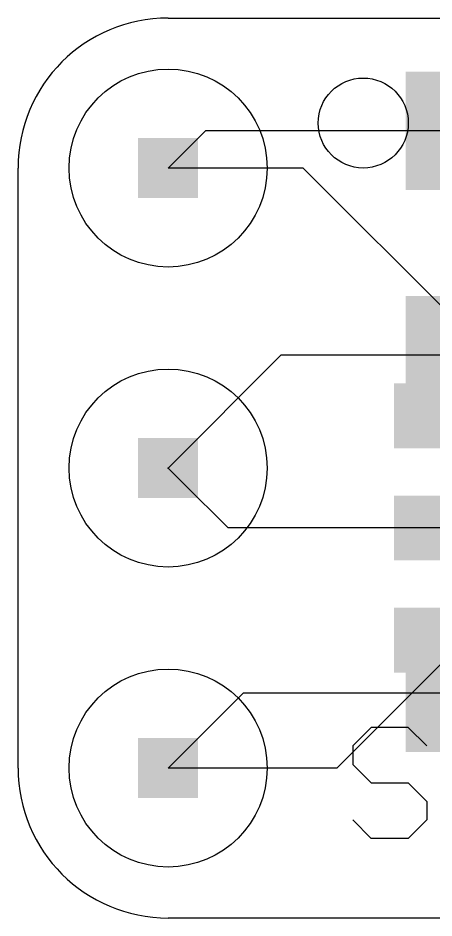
# Model space of a CAD drawing. Extents: x -5.1 to 5.1, y -3.8 to 3.8.
# Drawn here: x -5.08 to -1.56, y -3.81 to 3.81 of the extents above; entities that cross this region are included whole.
import ezdxf

# ---------------------------------------------------------------- set-up
doc = ezdxf.new("R2010")
doc.units = 0
for name, color, linetype in [('1', 22, 'CONTINUOUS'), ('16', 175, 'CONTINUOUS'), ('17', 82, 'CONTINUOUS'), ('20', 7, 'CONTINUOUS'), ('21', 253, 'CONTINUOUS'), ('23', 7, 'CONTINUOUS'), ('27', 253, 'CONTINUOUS'), ('51', 253, 'CONTINUOUS')]:
    doc.layers.add(name, color=color, linetype=linetype)

# ---------------------------------------------------------------- blocks, each defined once
blk = doc.blocks.new('RECT')
blk.add_solid([(-0.5, -0.5), (0.5, -0.5), (-0.5, 0.5), (0.5, 0.5)])
blk = doc.blocks.new('ROUNDP')
blk.add_circle((0, 0), 0.5)

msp = doc.modelspace()

# ---------------------------------------------------------------- linework, layer by layer
at = {"layer": '1'}
for p, q in [((-2.667, 2.54), (-3.81, 2.54)), ((-1.3, 1.173), (-2.667, 2.54)), ((-3.683, -0.127), (-3.81, 0)), ((-3.302, -0.508), (-3.683, -0.127)), ((-1.3, -0.508), (-3.302, -0.508)), ((-1.3, -1.458), (-2.382, -2.54)), ((-2.382, -2.54), (-3.81, -2.54))]:
    msp.add_line(p, q, dxfattribs=at)
at = {"layer": '16'}
for p, q in [((-3.495, 2.855), (-3.81, 2.54)), ((-1.1, 2.855), (-3.495, 2.855)), ((-2.855, 0.955), (-3.81, 0)), ((-1.1, 0.955), (-2.855, 0.955)), ((-3.175, -1.905), (-3.81, -2.54)), ((-1.1, -1.905), (-3.175, -1.905))]:
    msp.add_line(p, q, dxfattribs=at)
at = {"layer": '20'}
for p, q in [((-3.81, 3.81), (3.556, 3.81)), ((-5.08, -2.54), (-5.08, 2.54)), ((3.81, -3.81), (-3.81, -3.81))]:
    msp.add_line(p, q, dxfattribs=at)
for centre, start, end in [((-3.81, 2.54), 90, 180), ((-3.81, -2.54), 180, 270)]:
    msp.add_arc(centre, 1.27, start, end, dxfattribs=at)
at = {"layer": '21'}
for p, q in [((-2.0911, -2.1963), (-2.2479, -2.3531)), ((-1.7776, -2.1963), (-2.0911, -2.1963)), ((-1.6208, -2.3531), (-1.7776, -2.1963)), ((-2.2479, -2.3531), (-2.2479, -2.5098)), ((-2.2479, -2.5098), (-2.0911, -2.6666)), ((-2.0911, -2.6666), (-1.7776, -2.6666)), ((-1.7776, -2.6666), (-1.6208, -2.8234)), ((-1.6208, -2.8234), (-1.6208, -2.9801)), ((-2.0911, -3.1369), (-2.2479, -2.9801)), ((-1.6208, -2.9801), (-1.7776, -3.1369)), ((-1.7776, -3.1369), (-2.0911, -3.1369))]:
    msp.add_line(p, q, dxfattribs=at)
at = {"layer": '23'}
msp.add_point((-3.81, 0), dxfattribs=at)
at = {"layer": '27'}
msp.add_circle((-2.159, 2.921), 0.381, dxfattribs=at)

# ---------------------------------------------------------------- block references
at = {"layer": '1', "xscale": 0.55, "yscale": 1.2, "rotation": 270}
for p in [(-1.3, 0.442), (-1.3, -0.508), (-1.3, -1.458)]:
    msp.add_blockref('RECT', p, dxfattribs=at)
at = {"layer": '16', "yscale": 1.4}
for p, rotation in [((-1.1, 2.855), 90), ((-1.1, 0.955), 90), ((-1.1, -1.905), 270)]:
    msp.add_blockref('RECT', p, dxfattribs=dict(at, rotation=rotation))
at = {"layer": '17', "xscale": 1.6764, "yscale": 1.6764}
for p in [(-3.81, 2.54), (-3.81, 2.54), (-3.81, 0), (-3.81, 0), (-3.81, -2.54), (-3.81, -2.54)]:
    msp.add_blockref('ROUNDP', p, dxfattribs=at)
at = {"layer": '51', "xscale": 0.508, "yscale": 0.508, "rotation": 270}
for p in [(-3.81, 2.54), (-3.81, 0), (-3.81, -2.54)]:
    msp.add_blockref('RECT', p, dxfattribs=at)

doc.saveas('drawing.dxf')
